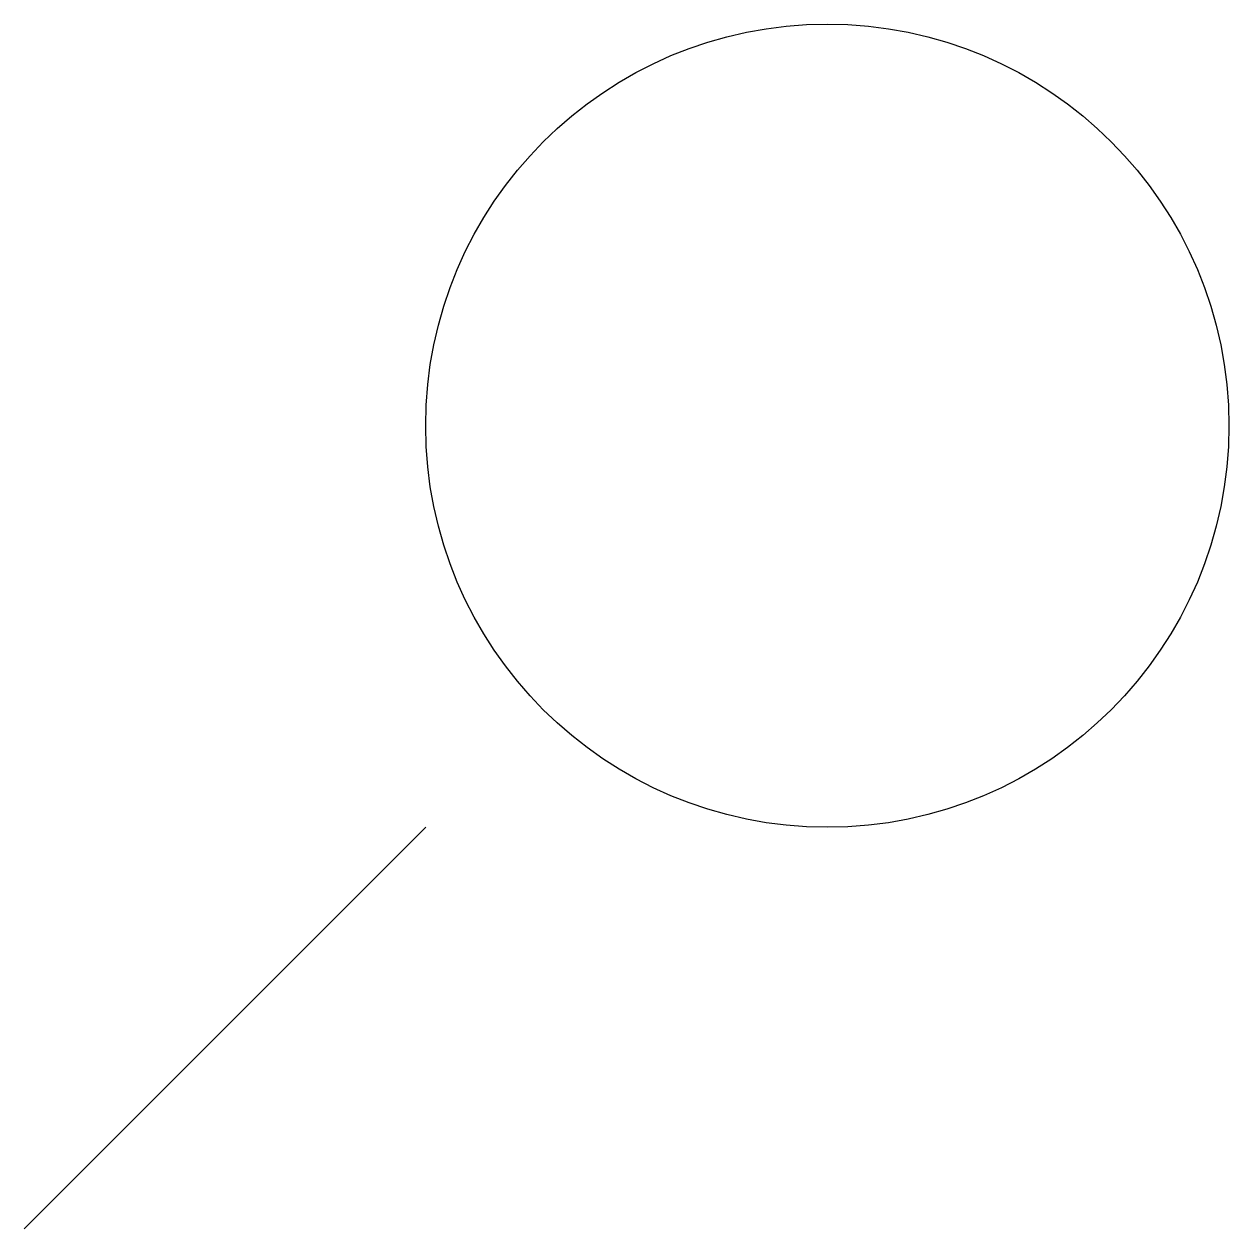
# Model space of a CAD drawing. Extents: x 0 to 3, y 0 to 3.
import ezdxf

# ---------------------------------------------------------------- set-up
doc = ezdxf.new("R2010")
doc.units = 0

msp = doc.modelspace()

# ---------------------------------------------------------------- linework, layer by layer
at = {"layer": 'GENERIC_2D'}
msp.add_line((0, 0), (1, 1), dxfattribs=at)
msp.add_circle((2, 2), 1, dxfattribs=at)

doc.saveas('drawing.dxf')
